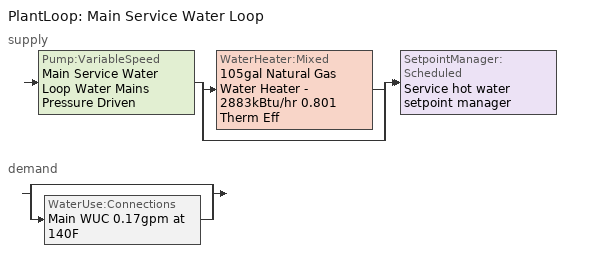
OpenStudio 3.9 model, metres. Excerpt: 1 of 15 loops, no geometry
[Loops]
PlantLoop 'Main Service Water Loop'
 supply: Pump:VariableSpeed 'Main Service Water Loop Water Mains Pressure Driven' > split
  | WaterHeater:Mixed '105gal Natural Gas Water Heater - 2883kBtu/hr 0.801 Therm Eff'
  | bypass
  join > SetpointManager:Scheduled 'Service hot water setpoint manager'
 demand: split
  | bypass
  | WaterUse:Connections 'Main WUC 0.17gpm at 140F'
[PlantLoop]
Main Service Water Loop: Glycol Concentration=0; Maximum Loop Temperature {C}=60; Minimum Loop Temperature {C}=10; Plant Loop Volume {m3}=Autocalculate; Load Distribution Scheme=Optimal
[Sizing:Plant]
Main Service Water Loop: Loop Type=Heating; Design Loop Exit Temperature {C}=60; Loop Design Temperature Difference {deltaC}=5; Sizing Option=NonCoincident; Zone Timesteps in Averaging Window=1; Coincident Sizing Factor Mode=None
[SetpointManager:Scheduled]
Service hot water setpoint manager: Control Variable=Temperature; Schedule=Service Water Loop Temp - 140F; Setpoint Node or NodeList=Main Service Water Loop Supply Outlet Node
[Pump:VariableSpeed]
Main Service Water Loop Water Mains Pressure Driven: Rated Pump Head {Pa}=0.001; Motor Efficiency=0.825; Coefficient 1 of the Part Load Performance Curve=0; Coefficient 2 of the Part Load Performance Curve=3.2485; Coefficient 3 of the Part Load Performance Curve=-4.7443; Coefficient 4 of the Part Load Performance Curve=2.5294; Pump Control Type=Intermittent; Skin Loss Radiative Fraction=0.5; Design Power Sizing Method=PowerPerFlowPerPressure; Design Electric Power per Unit Flow Rate {W/(m3/s)}=348701.1; Design Shaft Power per Unit Flow Rate per Unit Head {W-s/m3-Pa}=1.28205; Design Minimum Flow Rate Fraction=0
[WaterHeater:Mixed]
105gal Natural Gas Water Heater - 2883kBtu/hr 0.801 Therm Eff: Tank Volume {m3}=0.397468; Setpoint Temperature Schedule=Service Water Loop Temp - 140F; Deadband Temperature Difference {deltaC}=2; Maximum Temperature Limit {C}=60; Heater Control Type=Cycle; Heater Maximum Capacity {W}=845000; Heater Fuel Type=NaturalGas; Heater Thermal Efficiency=0.80126; Off Cycle Parasitic Fuel Consumption Rate {W}=0; Off Cycle Parasitic Fuel Type=NaturalGas; Off Cycle Parasitic Heat Fraction to Tank=0; On Cycle Parasitic Fuel Consumption Rate {W}=0; On Cycle Parasitic Fuel Type=NaturalGas; On Cycle Parasitic Heat Fraction to Tank=0; Ambient Temperature Indicator=Schedule; Ambient Temperature Schedule=Water Heater Ambient Temp Schedule - 71.6f; Off Cycle Loss Coefficient to Ambient Temperature {W/K}=0.798543; On Cycle Loss Coefficient to Ambient Temperature {W/K}=0.798543; Use Side Effectiveness=1; Source Side Effectiveness=1; Use Side Design Flow Rate {m3/s}=autosize; Source Side Design Flow Rate {m3/s}=autosize; Indirect Water Heating Recovery Time {hr}=1.5; Source Side Flow Control Mode=IndirectHeatPrimarySetpoint
[WaterHeater:Sizing]
105gal Natural Gas Water Heater - 2883kBtu/hr 0.801 Therm Eff: Design Mode=PeakDraw; Time Storage Can Meet Peak Draw {hr}=0.538503; Time for Tank Recovery {hr}=0; Nominal Tank Volume for Autosizing Plant Connections {m3}=1
[WaterUse:Connections]
Main WUC 0.17gpm at 140F: Water Use Equipment Name 1=Main Service Water Use 0.17gpm at 140F
[WaterUse:Equipment:Definition]
Main Service Water Use Def 0.17gpm: Peak Flow Rate {m3/s}=1.04982e-05; Target Temperature Schedule=Mixed Water At Faucet Temp - 140F; Sensible Fraction Schedule=Fraction Sensible - 0.2; Latent Fraction Schedule=Fraction Latent - 0.05
[WaterUse:Equipment]
Main Service Water Use 0.17gpm at 140F: Water Use Equipment Definition=Main Service Water Use Def 0.17gpm; Flow Rate Fraction Schedule=SuperMarket Bldg Swh
[Schedule:Ruleset]
Service Water Loop Temp - 140F: Default Day Schedule=Service Water Loop Temp - 140F Default
Water Heater Ambient Temp Schedule - 71.6f: Default Day Schedule=Water Heater Ambient Temp Schedule - 71.6f Default
Fraction Sensible - 0.2: Default Day Schedule=Fraction Sensible - 0.2 Default
Fraction Latent - 0.05: Default Day Schedule=Fraction Latent - 0.05 Default
Mixed Water At Faucet Temp - 140F: Default Day Schedule=Mixed Water At Faucet Temp - 140F Default
SuperMarket Bldg Swh: Default Day Schedule=SuperMarket Bldg Swh Default; Summer Design Day Schedule=SuperMarket Bldg Swh Summer Design Day; Winter Design Day Schedule=SuperMarket Bldg Swh Winter Design Day
[Schedule:Day]
Service Water Loop Temp - 140F Default; Mixed Water At Faucet Temp - 140F Default: No, 24, 0, 60
Water Heater Ambient Temp Schedule - 71.6f Default: No, 24, 0, 22
Fraction Sensible - 0.2 Default: No, 24, 0, 0.2
Fraction Latent - 0.05 Default: No, 24, 0, 0.05
SuperMarket Bldg Swh Default; SuperMarket Bldg Swh Summer Design Day: No, 1, 0, 0.04, 3, 0, 0.05, 7, 0, 0.04, 8, 0, 0.15, 9, 0, 0.23, 10, 0, 0.32, 11, 0, 0.41, 12, 0, 0.57, 13, 0, 0.62, 14, 0, 0.61, 15, 0, 0.5, 16, 0, 0.45, 17, 0, 0.46, 18, 0, 0.47, 19, 0, 0.42, 20, 0, 0.34, 21, 0, 0.33, 22, 0, 0.23, 23, 0, 0.13, 24, 0, 0.08
SuperMarket Bldg Swh Sun Day: No, 3, 0, 0.07, 6, 0, 0.06, 7, 0, 0.07, 8, 0, 0.1, 9, 0, 0.12, 10, 0, 0.14, 11, 0, 0.29, 12, 0, 0.31, 14, 0, 0.36, 15, 0, 0.34, 16, 0, 0.35, 17, 0, 0.37, 18, 0, 0.34, 19, 0, 0.25, 20, 0, 0.27, 21, 0, 0.21, 22, 0, 0.16, 23, 0, 0.1, 24, 0, 0.06
SuperMarket Bldg Swh Winter Design Day; SuperMarket Bldg Swh WntrDsn|Sat Day: No, 1, 0, 0.11, 2, 0, 0.1, 3, 0, 0.08, 6, 0, 0.06, 7, 0, 0.07, 8, 0, 0.2, 9, 0, 0.24, 10, 0, 0.27, 11, 0, 0.42, 12, 0, 0.54, 13, 0, 0.59, 14, 0, 0.6, 15, 0, 0.49, 16, 0, 0.48, 17, 0, 0.47, 18, 0, 0.46, 19, 0, 0.44, 20, 0, 0.36, 21, 0, 0.29, 22, 0, 0.22, 23, 0, 0.16, 24, 0, 0.13
[Schedule:Rule] Schedule Ruleset=SuperMarket Bldg Swh; Date Specification Type=DateRange; Start Month=1; Start Day=1; End Month=12; End Day=31
Name | Rule Order | Day Schedule | Apply Sunday | Apply Saturday
Schedule Rule 12 | 1 | SuperMarket Bldg Swh Sun Day | Yes
Schedule Rule 13 | 0 | SuperMarket Bldg Swh WntrDsn|Sat Day |  | Yes
